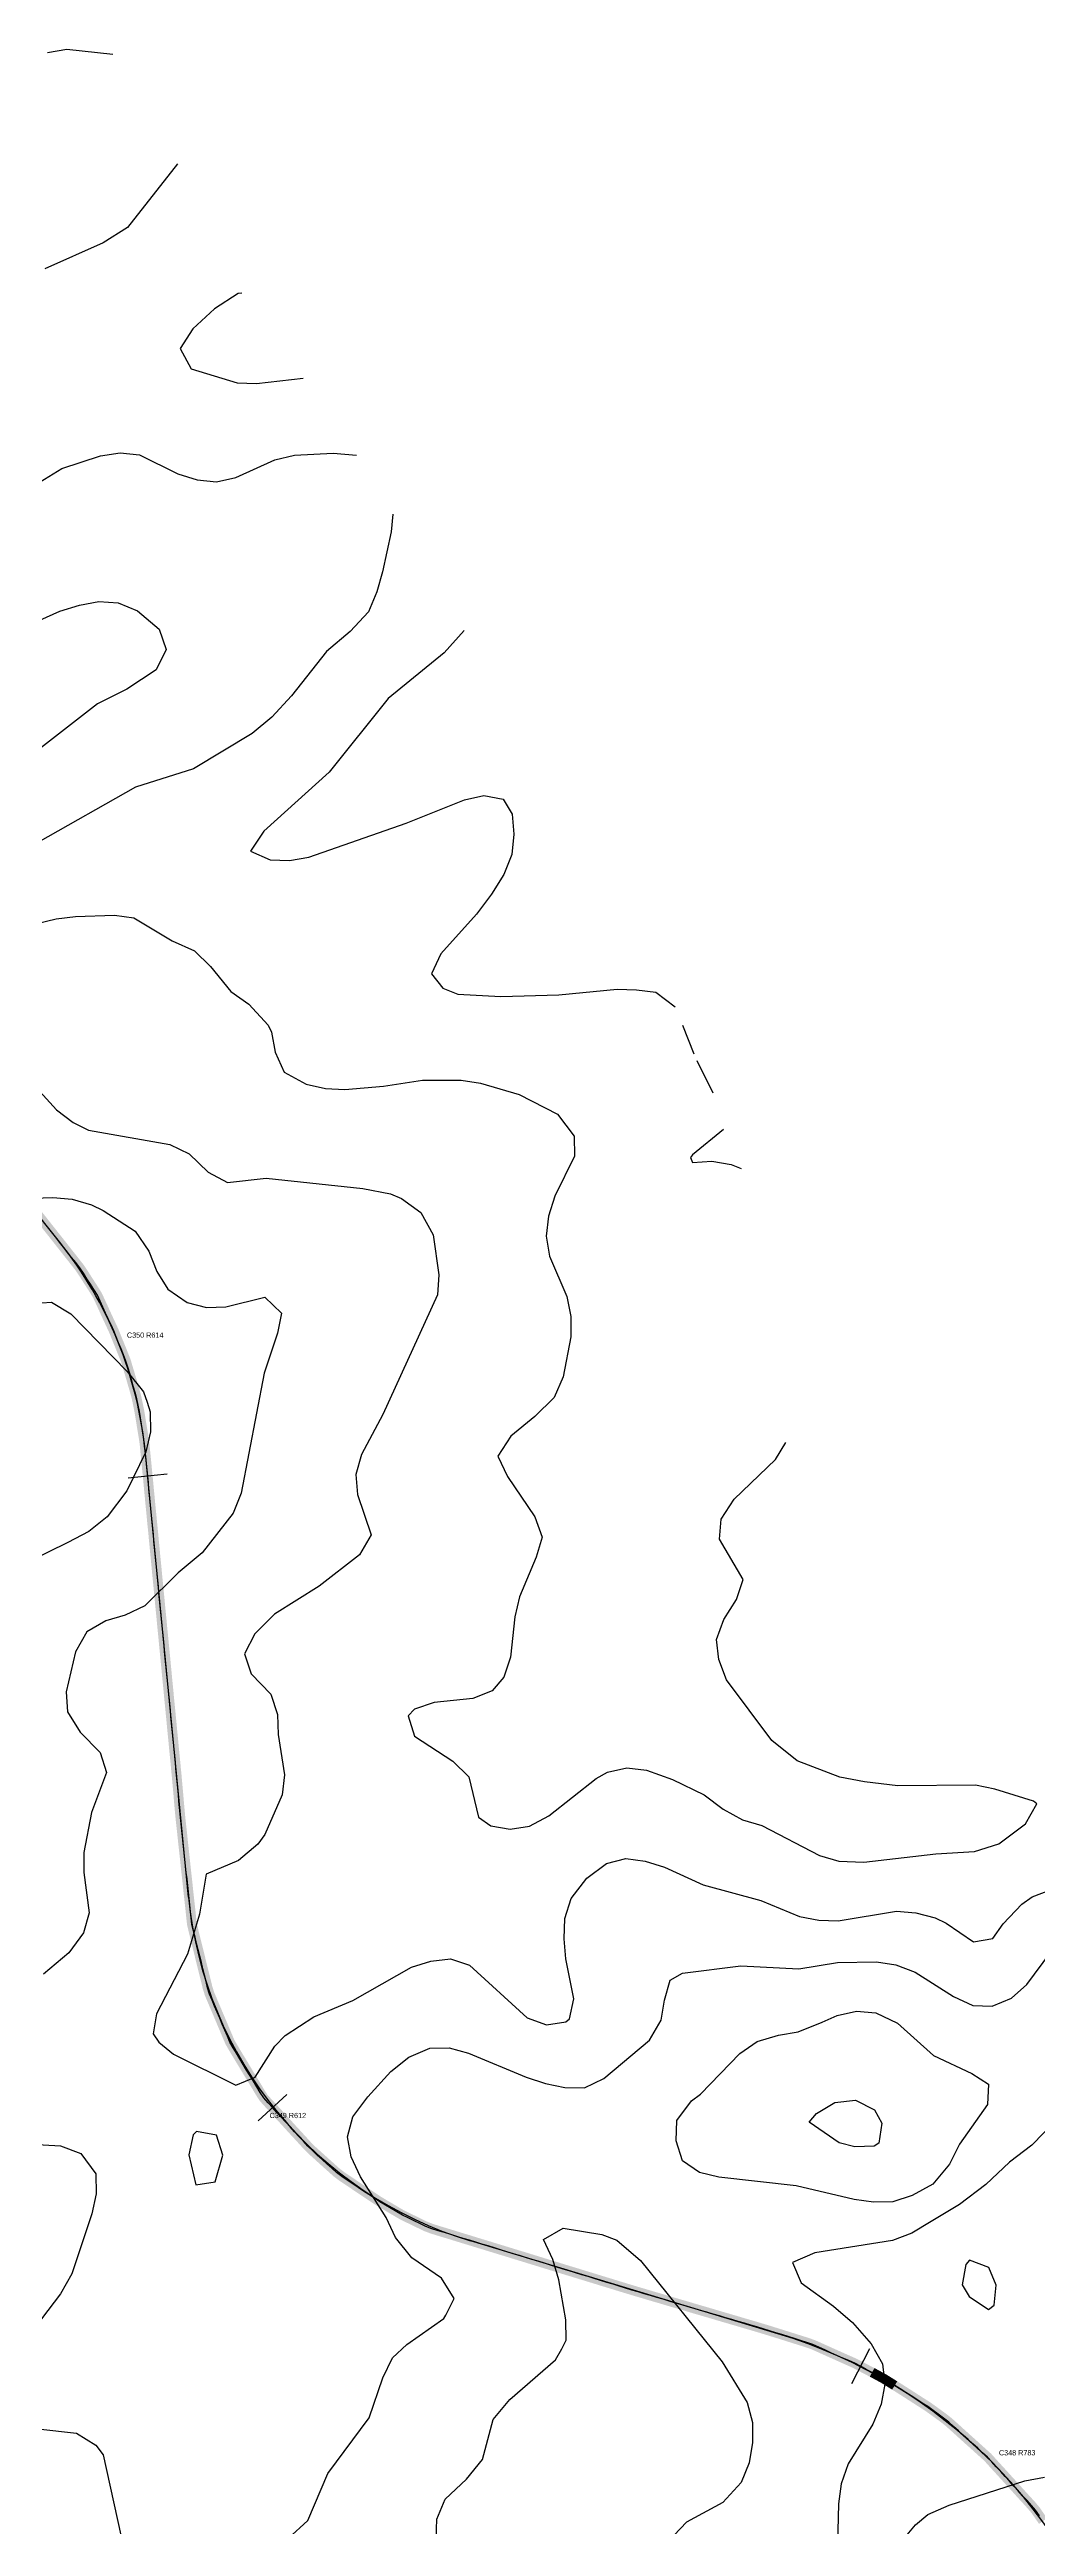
# Model space of a CAD drawing. Header units: metres. Extents: x 697254 to 930473, y 8023396 to 8227001.
# Drawn here: x 762957 to 764471, y 8176054 to 8179850 of the extents above; entities that cross this region are included whole.
import ezdxf

# ---------------------------------------------------------------- set-up
doc = ezdxf.new("R2010")
doc.units = ezdxf.units.M
for name, color, linetype in [('ALIGNMENT_FITTED', 4, 'Continuous'), ('CENTRELINE', 7, 'Continuous'), ('CHAINAGE', 7, 'Continuous'), ('CONTOUR_10M', 33, 'Continuous'), ('CONTOUR_INDEX_50M', 34, 'Continuous'), ('CURVE_LABELS', 4, 'Continuous'), ('GRADE_0-4', 3, 'Continuous'), ('GRADE_4-6', 2, 'Continuous')]:
    doc.layers.add(name, color=color, linetype=linetype)

msp = doc.modelspace()

# ---------------------------------------------------------------- linework, layer by layer
at = {"layer": 'ALIGNMENT_FITTED'}
for p, q in [((762972.7, 8178022.4), (762870.1, 8178150.5)), ((763170.3, 8177018), (763104.4, 8177698.1)), ((764073.1, 8176349), (763602.3, 8176491.3))]:
    msp.add_line(p, q, dxfattribs=at)
for centre, radius, start, end in [((762493.6, 8177638.9), 613.6, 5.534, 38.6751), ((763779.4, 8177077.1), 611.9, -174.466, -106.8143), ((763846.7, 8175599.8), 782.7, 16.5579, 73.1857)]:
    msp.add_arc(centre, radius, start, end, dxfattribs=at)
at = {"layer": 'CENTRELINE'}
msp.add_polyline3d([(764473.9, 8176070.1, 1133.3), (764468.2, 8176078.4, 1132.9), (764461.8, 8176086, 1132.4), (764455.1, 8176093.4, 1132), (764448.3, 8176100.8, 1131.5), (764441.6, 8176108.2, 1130.9), (764434.9, 8176115.6, 1130.2), (764428.1, 8176123, 1129.5), (764421.4, 8176130.4, 1128.9), (764414.7, 8176137.8, 1128.4), (764407.9, 8176145.2, 1128), (764401.2, 8176152.6, 1127.6), (764394.5, 8176160, 1127.3), (764387, 8176166.7, 1126.7), (764379.6, 8176173.4, 1126), (764372.2, 8176180.1, 1125.4), (764364.7, 8176186.8, 1125.3), (764357.3, 8176193.5, 1125.5), (764349.9, 8176200.2, 1125.5), (764342.5, 8176206.9, 1125.4), (764335, 8176213.6, 1125.2), (764327.2, 8176219.8, 1125.2), (764319.1, 8176225.7, 1125.2), (764311, 8176231.6, 1125.2), (764302.9, 8176237.4, 1125.4), (764294.4, 8176242.8, 1126.2), (764286, 8176248.2, 1127), (764277.6, 8176253.6, 1127.6), (764269.2, 8176259, 1128.1), (764260.7, 8176264.4, 1128.7), (764252.3, 8176269.7, 1129.2), (764243.8, 8176275, 1129.8), (764235.3, 8176280.3, 1130.4), (764226.5, 8176285.1, 1130.9), (764217.7, 8176289.8, 1131.3), (764208.8, 8176294.4, 1131.6), (764200, 8176299.1, 1131.9), (764191.1, 8176303.7, 1132.1), (764181.9, 8176307.8, 1132.5), (764172.8, 8176311.8, 1133), (764163.7, 8176315.9, 1133.4), (764154.5, 8176320, 1133.7), (764145.4, 8176324.1, 1133.7), (764136.3, 8176328.2, 1133.5), (764127.1, 8176332.3, 1133.3), (764117.7, 8176335.6, 1133.4), (764108.2, 8176338.6, 1133.8), (764098.6, 8176341.6, 1134.1), (764089.1, 8176344.6, 1134.4), (764079.6, 8176347.6, 1134.5), (764070, 8176350.6, 1134.5), (764060.5, 8176353.6, 1134.7), (764050.9, 8176356.5, 1134.9), (764041.3, 8176359.4, 1135.1), (764031.7, 8176362.2, 1135.4), (764022.1, 8176365, 1135.8), (764012.5, 8176367.9, 1136.2), (764002.9, 8176370.7, 1136.6), (763993.3, 8176373.5, 1137), (763983.7, 8176376.3, 1137.5), (763974.1, 8176379.2, 1138), (763964.5, 8176382, 1138.4), (763954.9, 8176384.8, 1138.7), (763945.3, 8176387.6, 1139), (763935.7, 8176390.5, 1139.3), (763926.1, 8176393.3, 1139.7), (763916.5, 8176396.1, 1140), (763906.9, 8176398.9, 1140.2), (763897.4, 8176401.8, 1140.5), (763887.8, 8176404.6, 1140.8), (763878.2, 8176407.4, 1141.1), (763868.6, 8176410.3, 1141.3), (763859, 8176413.1, 1141.5), (763849.4, 8176416, 1141.8), (763839.8, 8176418.9, 1142), (763830.3, 8176421.8, 1142.1), (763820.7, 8176424.8, 1142), (763811.1, 8176427.7, 1141.8), (763801.6, 8176430.6, 1141.7), (763792, 8176433.6, 1141.7), (763782.4, 8176436.5, 1141.7), (763772.9, 8176439.4, 1141.6), (763763.3, 8176442.4, 1141.2), (763753.7, 8176445.3, 1140.9), (763744.2, 8176448.2, 1140.5), (763734.6, 8176451.2, 1140.2), (763725, 8176454.1, 1139.8), (763715.5, 8176457, 1139.5), (763705.9, 8176460, 1138.9), (763696.4, 8176462.9, 1138.3), (763686.8, 8176465.9, 1138), (763677.2, 8176468.8, 1137.7), (763667.7, 8176471.7, 1137.3), (763658.1, 8176474.7, 1137), (763648.5, 8176477.6, 1136.7), (763639, 8176480.5, 1136.4), (763629.4, 8176483.5, 1136), (763619.8, 8176486.4, 1135.5), (763610.3, 8176489.3, 1134.9), (763600.7, 8176492.3, 1134.3), (763591.1, 8176495.2, 1133.9), (763581.6, 8176498.1, 1134), (763572, 8176501.1, 1133.9), (763562.4, 8176504, 1133.7), (763552.9, 8176506.9, 1133.5), (763543.3, 8176509.9, 1133.2), (763534, 8176513.4, 1132.8), (763525, 8176517.8, 1132.3), (763516, 8176522.2, 1131.6), (763507, 8176526.5, 1130.9), (763498, 8176530.9, 1130.8), (763489.4, 8176535.9, 1130.7), (763480.8, 8176541, 1130.6), (763472.1, 8176546.1, 1130.4), (763463.5, 8176551.2, 1130), (763455.1, 8176556.6, 1129.4), (763446.8, 8176562.2, 1129), (763438.5, 8176567.7, 1129), (763430.2, 8176573.3, 1128.7), (763421.9, 8176578.9, 1128.3), (763413.6, 8176584.5, 1127.9), (763405.3, 8176590.1, 1127.8), (763397.3, 8176596.1, 1127.7), (763389.9, 8176602.8, 1127.4), (763382.4, 8176609.5, 1127), (763375, 8176616.2, 1126.7), (763367.6, 8176622.9, 1126.4), (763360.1, 8176629.6, 1126.1), (763353, 8176636.6, 1125.9), (763346.3, 8176644, 1125.7), (763339.5, 8176651.4, 1125.2), (763332.8, 8176658.7, 1124.7), (763326, 8176666.1, 1124.2), (763319.3, 8176673.5, 1123.6), (763312.5, 8176680.9, 1122.7), (763305.8, 8176688.3, 1122.2), (763299, 8176695.7, 1121.8), (763292.2, 8176703, 1121.6), (763285.5, 8176710.4, 1121.1), (763280.1, 8176718.8, 1120.5), (763275, 8176727.4, 1119.6), (763269.8, 8176736, 1118.8), (763264.6, 8176744.5, 1118.2), (763259.4, 8176753.1, 1118), (763254.3, 8176761.7, 1117.7), (763249.1, 8176770.2, 1117.1), (763243.9, 8176778.8, 1116.4), (763238.8, 8176787.4, 1116.5), (763233.8, 8176796, 1116.6), (763229.9, 8176805.2, 1116.4), (763226, 8176814.4, 1116.6), (763222.1, 8176823.6, 1116.4), (763218.2, 8176832.9, 1116), (763214.3, 8176842.1, 1115.7), (763210.4, 8176851.3, 1116.6), (763206.5, 8176860.5, 1117.2), (763202.6, 8176869.7, 1117.5), (763199.6, 8176879.2, 1117.6), (763197.2, 8176889, 1117.7), (763194.8, 8176898.7, 1117.7), (763192.4, 8176908.4, 1117.9), (763190, 8176918.1, 1118.2), (763187.6, 8176927.8, 1118.6), (763185.2, 8176937.5, 1118.9), (763182.8, 8176947.2, 1119.2), (763180.4, 8176956.9, 1119.5), (763178, 8176966.7, 1119.9), (763175.6, 8176976.4, 1120.3), (763174.5, 8176986.3, 1120.5), (763173.5, 8176996.3, 1120.7), (763172.4, 8177006.2, 1120.7), (763171.3, 8177016.1, 1120.6), (763170.2, 8177026.1, 1120.5), (763169.2, 8177036, 1120.1), (763168.1, 8177046, 1119.7), (763167, 8177055.9, 1119.5), (763165.9, 8177065.9, 1119.6), (763164.9, 8177075.8, 1119.6), (763163.8, 8177085.8, 1119.8), (763162.7, 8177095.7, 1120.3), (763161.6, 8177105.7, 1120.7), (763160.6, 8177115.6, 1121.3), (763159.5, 8177125.6, 1121.9), (763158.4, 8177135.5, 1122.5), (763157.4, 8177145.5, 1123.2), (763156.5, 8177155.4, 1123.9), (763155.6, 8177165.4, 1124.5), (763154.8, 8177175.4, 1125.2), (763153.9, 8177185.3, 1125.5), (763153, 8177195.3, 1125.7), (763152.1, 8177205.3, 1126), (763151.1, 8177215.2, 1126.3), (763150.2, 8177225.2, 1126.5), (763149.2, 8177235.1, 1126.7), (763148.2, 8177245.1, 1126.7), (763147.3, 8177255, 1126.7), (763146.3, 8177265, 1126.6), (763145.3, 8177275, 1126.3), (763144.4, 8177284.9, 1125.9), (763143.4, 8177294.9, 1125.4), (763142.5, 8177304.8, 1124.9), (763141.5, 8177314.8, 1124.4), (763140.5, 8177324.7, 1123.9), (763139.6, 8177334.7, 1123.7), (763138.6, 8177344.7, 1123.8), (763137.6, 8177354.6, 1123.9), (763136.7, 8177364.6, 1124), (763135.7, 8177374.5, 1124.3), (763134.8, 8177384.5, 1124.7), (763133.8, 8177394.5, 1125.1), (763132.8, 8177404.4, 1125.6), (763131.9, 8177414.4, 1126.2), (763130.9, 8177424.3, 1126.8), (763129.9, 8177434.3, 1127.2), (763129, 8177444.2, 1127.7), (763128, 8177454.2, 1128.1), (763127, 8177464.2, 1128.7), (763126.1, 8177474.1, 1129.3), (763125.1, 8177484.1, 1129.8), (763124.2, 8177494, 1130.3), (763123.2, 8177504, 1130.7), (763122.2, 8177514, 1131.2), (763121.3, 8177523.9, 1131.8), (763120.3, 8177533.9, 1132.5), (763119.3, 8177543.8, 1133.2), (763118.4, 8177553.8, 1133.8), (763117.4, 8177563.7, 1134.3), (763116.5, 8177573.7, 1134.8), (763115.5, 8177583.7, 1135.3), (763114.5, 8177593.6, 1135.8), (763113.6, 8177603.6, 1136.4), (763112.6, 8177613.5, 1136.8), (763111.6, 8177623.5, 1137), (763110.7, 8177633.5, 1137.3), (763109.7, 8177643.4, 1137.7), (763108.8, 8177653.4, 1138.1), (763107.8, 8177663.3, 1138.6), (763106.8, 8177673.3, 1139), (763105.9, 8177683.2, 1139.4), (763104.9, 8177693.2, 1139.8), (763103.9, 8177703.2, 1140.2), (763103, 8177713.1, 1140.5), (763101.6, 8177723, 1140.9), (763099.9, 8177732.9, 1141.2), (763098.3, 8177742.8, 1141.1), (763096.7, 8177752.6, 1141.1), (763095.1, 8177762.5, 1141), (763093.1, 8177772.3, 1140.8), (763091.1, 8177782.1, 1140.6), (763088.6, 8177791.8, 1140.4), (763085.8, 8177801.4, 1140.3), (763083, 8177811, 1140.1), (763080.2, 8177820.6, 1139.8), (763077.3, 8177830.2, 1139.2), (763074.5, 8177839.8, 1138.6), (763070.8, 8177849.1, 1138.2), (763067.1, 8177858.4, 1137.9), (763063.3, 8177867.6, 1137.6), (763059.5, 8177876.9, 1137.3), (763055.8, 8177886.2, 1136.9), (763051.6, 8177895.3, 1136.7), (763047.4, 8177904.3, 1136.6), (763043.2, 8177913.4, 1136.6), (763039.1, 8177922.5, 1136.6), (763034.9, 8177931.6, 1136.5), (763030.7, 8177940.7, 1136.3), (763025.4, 8177949.2, 1136.2), (763020, 8177957.6, 1136.3), (763014.6, 8177966, 1136.4), (763009.2, 8177974.5, 1136.3), (763003.6, 8177982.8, 1135.9), (762997.5, 8177990.6, 1135.6), (762991.3, 8177998.5, 1135.1), (762985.1, 8178006.3, 1134.9), (762978.9, 8178014.2, 1134.7), (762972.7, 8178022.1, 1134.3), (762966.5, 8178029.9, 1133.6), (762960.3, 8178037.8, 1132.7), (762954.1, 8178045.6, 1132.3)], dxfattribs=at)
at = {"layer": 'CHAINAGE'}
for p, q in [((763137.7, 8177666.2), (763077.9, 8177660.4)), ((763321.1, 8176715.9), (763276.9, 8176675.4)), ((764213.6, 8176325.8), (764186.3, 8176272.4))]:
    msp.add_line(p, q, dxfattribs=at)
at = {"layer": 'CONTOUR_10M'}
for points, elevation in [([(763054.6, 8179842.2), (762983.9, 8179849.8), (762954.2, 8179844.6)], 1120), ([(763153.6, 8179674.8), (763076.8, 8179577), (763039.7, 8179553.8), (762950.2, 8179513.6)], 1110), ([(762916.3, 8179170.9), (762976.1, 8179207.9), (763035.7, 8179227), (763065.4, 8179231.5), (763095.1, 8179228.5), (763154.1, 8179199.7), (763183.6, 8179190.1), (763213.3, 8179187.1), (763243, 8179193.7), (763302.7, 8179221.2), (763332.5, 8179228.3), (763391.9, 8179231.1), (763427.7, 8179228)], 1110), ([(763483.6, 8179137.5), (763480.8, 8179110.7), (763467.5, 8179049.3), (763459, 8179018.7), (763446.3, 8178988.1), (763417.9, 8178957.7), (763382, 8178927.4), (763328, 8178859.2), (763297.9, 8178826.4), (763267.9, 8178801.7), (763178.2, 8178747.3), (763088.9, 8178719.5), (762939.4, 8178634.6)], 1110), ([(762917.4, 8178963.8), (762973.4, 8178988.9), (763003.2, 8178998.4), (763033, 8179003.7), (763062.6, 8179002), (763092.2, 8178989.8), (763125.4, 8178961.3), (763135.9, 8178930.4), (763120.7, 8178899), (763076, 8178869.6), (763031.1, 8178847), (762943.7, 8178778.9)], 1120), ([(762908.2, 8178503.3), (762967.7, 8178517.7), (762997.4, 8178521), (763056.8, 8178523.3), (763086.4, 8178518.8), (763145.4, 8178483.7), (763179.5, 8178468.5), (763204.2, 8178444.4), (763235.1, 8178406.3), (763262.9, 8178386.9), (763292.2, 8178354.8), (763297.3, 8178344), (763303, 8178313.2), (763316.8, 8178282.3), (763350.4, 8178263.9), (763380, 8178257.3), (763409.7, 8178256.2), (763469.1, 8178261.2), (763528.6, 8178270.3), (763587.9, 8178270.3), (763617.5, 8178265.9), (763676.7, 8178248.1), (763735.7, 8178217.9), (763761, 8178184.6), (763761.5, 8178153.8), (763731.7, 8178092.7), (763722.1, 8178062), (763718.2, 8178031.3), (763723.6, 8178000.5), (763749.8, 8177938.7), (763755.9, 8177907.8), (763756, 8177877.1), (763744.1, 8177815.7), (763730.4, 8177783.7), (763701.1, 8177754.7), (763664.3, 8177724.4), (763644.5, 8177693.9), (763659.1, 8177663), (763700.7, 8177601), (763712, 8177570.1), (763702.9, 8177539.4), (763677.2, 8177478.2), (763670.2, 8177447.5), (763663.6, 8177386.1), (763653.4, 8177355.5), (763635.8, 8177334.5), (763606, 8177322.8), (763546.6, 8177316.4), (763516.8, 8177306), (763507, 8177295.8), (763516.4, 8177264.9), (763575.2, 8177226.8), (763599.9, 8177202.4), (763614.4, 8177140.7), (763633.3, 8177127.6), (763662.9, 8177122.2), (763692.7, 8177127.1), (763722.5, 8177143), (763795.1, 8177200), (763812.4, 8177209.9), (763842.1, 8177216.3), (763871.8, 8177212.7), (763911.7, 8177198.5), (763960.3, 8177174.9), (763989.7, 8177152.9), (764019.2, 8177136.7), (764048.8, 8177127.7), (764137.3, 8177081.8), (764166.8, 8177073.2), (764204.8, 8177071.9), (764315.3, 8177084.7), (764374.7, 8177088.1), (764411.7, 8177100.1), (764452.7, 8177130.4), (764469.9, 8177160.9), (764464.7, 8177165.4), (764405.6, 8177183.5), (764376, 8177189.9), (764257.3, 8177188.5), (764205.9, 8177194.9), (764168.4, 8177202.2), (764103, 8177227), (764064, 8177258.2), (763994.5, 8177351.3), (763982.7, 8177382.2), (763979.3, 8177413), (763990.3, 8177443.6), (764009.9, 8177474.1), (764020, 8177504.8), (763983.9, 8177566.7), (763986.4, 8177597.5), (764006.5, 8177628), (764069.6, 8177688.7), (764085.7, 8177714.9)], 1110), ([(762911.5, 8178287.2), (762967.9, 8178225), (762993.6, 8178205.5), (763017.2, 8178193.7), (763141.5, 8178171.5), (763171.1, 8178157.6), (763200.4, 8178129.3), (763229.9, 8178113.3), (763289.3, 8178119.9), (763437.5, 8178104), (763479.6, 8178095.8), (763496.7, 8178088.9), (763526.1, 8178067.5), (763545.3, 8178033.4), (763554, 8177971.8), (763551.7, 8177941.1), (763467.9, 8177757.6), (763435.3, 8177696.5), (763426.8, 8177665.8), (763429.2, 8177635), (763450.2, 8177573.3), (763432.4, 8177542.7), (763370.7, 8177494.6), (763302.1, 8177452), (763272.2, 8177421.7), (763256.1, 8177391.1), (763266.1, 8177360.2), (763296.6, 8177329.1), (763306.9, 8177298.2), (763307.6, 8177267.4), (763317.3, 8177205.8), (763313.8, 8177175.1), (763287.1, 8177113.9), (763276.8, 8177099.2), (763246.9, 8177074.4), (763197.6, 8177053.5), (763187.3, 8176992.1), (763168.7, 8176930.8), (763121.2, 8176839.1), (763116, 8176808.4), (763124.8, 8176796), (763147.2, 8176777.3), (763242.7, 8176729.9), (763272.5, 8176742.3), (763302.7, 8176789.7), (763318.4, 8176806), (763362.6, 8176834.5), (763422.3, 8176859.7), (763512, 8176910.9), (763541.7, 8176920.1), (763571.5, 8176923.7), (763601, 8176914), (763689.1, 8176833.4), (763718.6, 8176822.2), (763748.3, 8176826.9), (763754.2, 8176831.4), (763760.5, 8176862.1), (763748.2, 8176923.7), (763746.1, 8176954.5), (763746.9, 8176985.3), (763756.6, 8177015.9), (763780.7, 8177047.4), (763810.7, 8177069.5), (763840.4, 8177077.2), (763870.1, 8177073.3), (763899.6, 8177063.9), (763958.6, 8177036.9), (764047.4, 8177013), (764106.4, 8176988.5), (764136, 8176982.9), (764165.7, 8176981.7), (764254.9, 8176996.4), (764284.6, 8176994.3), (764314.1, 8176986.5), (764331.1, 8176978.1), (764373, 8176949.5), (764402.8, 8176954.6), (764418.4, 8176977), (764447.2, 8177007.4), (764462.9, 8177018.6), (764492.7, 8177029.8)], 1120), ([(762903.1, 8178088.3), (762962.5, 8178090.4), (762992.1, 8178087.7), (763021.7, 8178079.1), (763039.5, 8178070.4), (763088.5, 8178039), (763109.4, 8178008), (763121.9, 8177977.1), (763138.8, 8177949.7), (763168.3, 8177929.3), (763197.9, 8177921.6), (763227.5, 8177923), (763287.1, 8177937.8), (763312.9, 8177913.3), (763306.6, 8177882.6), (763286.1, 8177821.3), (763251.1, 8177637.2), (763238.9, 8177606.6), (763191.2, 8177545.7), (763154.3, 8177515.4), (763103.2, 8177464.4), (763073.4, 8177450.1), (763043.6, 8177441.4), (763014.6, 8177424.8), (762997.3, 8177394.3), (762983.1, 8177332.9), (762985, 8177302.1), (763004.3, 8177271.1), (763035.1, 8177240), (763044.9, 8177209.1), (763021.9, 8177147.9), (763009.9, 8177086.5), (763009.9, 8177055.8), (763018, 8176994.2), (763009.4, 8176963.5), (762986.8, 8176933), (762948, 8176900.1)], 1130), ([(762930.8, 8177928.2), (762960.5, 8177930.2), (762990, 8177912.3), (763076.3, 8177823.9), (763101.6, 8177792.8), (763107.1, 8177776.7), (763111.5, 8177761.9), (763112.2, 8177731.2), (763105, 8177700.5), (763075.7, 8177640.8), (763045.6, 8177601.2), (763017.6, 8177578.5), (762985.7, 8177561.8), (762926, 8177532.8)], 1140), ([(763323.2, 8176035), (763353.2, 8176062.7), (763383.8, 8176134.6), (763447.1, 8176220), (763468, 8176281.3), (763483.1, 8176311.9), (763504.9, 8176332.7), (763561.7, 8176372.4), (763564.8, 8176377.5), (763577.4, 8176403), (763557.7, 8176434), (763512.4, 8176465.3), (763487.5, 8176496.3), (763473.1, 8176527.3), (763434, 8176589.3), (763419.7, 8176620.2), (763414.1, 8176651), (763421.9, 8176681.7), (763445.3, 8176712.1), (763480.3, 8176750.9), (763507.9, 8176772.9), (763540.1, 8176786.5), (763569.8, 8176787.4), (763599.4, 8176778.9), (763687.9, 8176742.1), (763717.5, 8176732.7), (763747.1, 8176726.6), (763776.8, 8176725.9), (763806.6, 8176740.1), (763876.5, 8176799.1), (763894.7, 8176829.7), (763899.5, 8176860.4), (763908.4, 8176891), (763927.3, 8176901.6), (764016.5, 8176913.1), (764105.5, 8176908.5), (764164.9, 8176918.2), (764224.3, 8176919), (764253.9, 8176914.3), (764283.4, 8176903.3), (764342.3, 8176866.1), (764371.8, 8176851.9), (764401.5, 8176851), (764431.3, 8176863.1), (764454.5, 8176884.3), (764491.6, 8176934)], 1130), ([(764141.3, 8176826.7), (764163.9, 8176836.8), (764193.7, 8176843.4), (764223.3, 8176840.6), (764256.7, 8176825.2), (764311.6, 8176775.5), (764370.6, 8176747.9), (764396.1, 8176731.3), (764394.5, 8176700.5), (764351.8, 8176639.5), (764336, 8176609), (764310.6, 8176578.5), (764279.2, 8176560.7), (764249.5, 8176551.3), (764219.8, 8176550.6), (764190.1, 8176554.6), (764101.4, 8176575.6), (763982.8, 8176588.8), (763953.2, 8176596.3), (763927.2, 8176614), (763917.3, 8176644.9), (763918.4, 8176675.6), (763941.2, 8176706.1), (763954.7, 8176716.3), (764014.8, 8176778.7), (764041.6, 8176797.1), (764074.5, 8176806.8), (764104.3, 8176811.5), (764141.3, 8176826.7)], 1140), ([(764518.3, 8176695.3), (764462.3, 8176638.2), (764428.3, 8176611.9), (764392, 8176577.5), (764351.6, 8176547.3), (764308.4, 8176520.9), (764278.5, 8176503.3), (764248.7, 8176491.8), (764129.8, 8176473), (764095.5, 8176458.1), (764108.8, 8176427.2), (764158.5, 8176391.5), (764187.8, 8176366.2), (764216, 8176333.6), (764233.6, 8176302.7), (764237.4, 8176271.9), (764231.8, 8176241.2), (764219, 8176210.6), (764180.8, 8176149.5), (764170.5, 8176118.9), (764166, 8176088.2), (764164.5, 8176026.7)], 1130), ([(762885.5, 8176641.9), (762974.4, 8176636.8), (763005.6, 8176625.2), (763028.4, 8176594.2), (763029.1, 8176563.4), (763022.2, 8176532.8), (762991.6, 8176440.9), (762974, 8176410.3), (762904.8, 8176318.9)], 1130), ([(763182.4, 8176658.9), (763177.7, 8176653.9), (763170.7, 8176623.2), (763181.4, 8176577.1), (763211.2, 8176581.8), (763223, 8176622.6), (763213.4, 8176653.5), (763182.4, 8176658.9)], 1120), ([(763549.9, 8176034.2), (763551, 8176065), (763563.6, 8176095.6), (763596, 8176125.9), (763620.9, 8176156.4), (763637.1, 8176217.7), (763662.4, 8176248.1), (763732.8, 8176308.8), (763742.2, 8176325.8), (763748.7, 8176339.4), (763748.5, 8176370.1), (763737.5, 8176431.8), (763728.5, 8176462.6), (763714.2, 8176493.6), (763744.5, 8176511), (763803.7, 8176501.3), (763826.5, 8176492.2), (763862.6, 8176461.3), (763987.9, 8176305.7), (764026.1, 8176243.7), (764034.3, 8176212.8), (764034.5, 8176182.1), (764029.2, 8176151.4), (764017.3, 8176120.8), (763989, 8176090.4), (763933.3, 8176060.3), (763904.6, 8176029.9)], 1140), ([(764367.1, 8176461.9), (764361.2, 8176454.9), (764355.5, 8176424.2), (764366.4, 8176406.2), (764395.8, 8176386), (764404.6, 8176392.8), (764408, 8176423.5), (764396.6, 8176450.3), (764367.1, 8176461.9)], 1120), ([(762939.5, 8176203.4), (762998.7, 8176196.5), (763028.2, 8176178), (763039.6, 8176163.5), (763066.7, 8176040.1)], 1130), ([(764258.6, 8176025.5), (764284.1, 8176056), (764302.9, 8176072.2), (764335.6, 8176086.1), (764451.9, 8176123.8), (764481.7, 8176129.2)], 1130)]:
    msp.add_lwpolyline(points, dxfattribs=dict(at, elevation=elevation))
at = {"layer": 'CONTOUR_INDEX_50M'}
for points, elevation in [([(763252.2, 8179476.6), (763246.5, 8179476.1), (763210.1, 8179452.3), (763176.8, 8179422), (763157.8, 8179391.4), (763174.3, 8179360.5), (763244.8, 8179338.9), (763274.5, 8179337.8), (763345.8, 8179346.1)], 1100), ([(763592.5, 8178959.5), (763561.9, 8178925.2), (763476.4, 8178855.3), (763385.9, 8178742.4), (763285.7, 8178651.7), (763265.1, 8178621.2), (763295.3, 8178607.9), (763324.9, 8178607), (763354.7, 8178612.2), (763503.7, 8178664), (763593.2, 8178699.8), (763622.9, 8178706.4), (763652.5, 8178700.8), (763666.4, 8178677.8), (763668.9, 8178647.1), (763665.6, 8178616.3), (763653.5, 8178585.7), (763634.3, 8178555.2), (763611.7, 8178524.7), (763557, 8178463.9), (763542.4, 8178433.3), (763560, 8178411.5), (763583.1, 8178402.1), (763648.8, 8178398.4), (763737.9, 8178401.1), (763827.1, 8178409.5), (763856.7, 8178408.7), (763886.4, 8178405.1), (763915.8, 8178382.8)], 1100), ([(763927.4, 8178354.6), (763944.6, 8178310.7)], 1100), ([(763949, 8178300.6), (763973.5, 8178250.6)], 1100), ([(763990.2, 8178194.5), (763942.7, 8178155.7), (763939.4, 8178151.6), (763942.5, 8178143.9), (763972.2, 8178145.9), (764001.8, 8178140.8), (764017.2, 8178134.7)], 1100), ([(764160.6, 8176703.4), (764192, 8176707.1), (764221.5, 8176692.2), (764232.7, 8176671.7), (764228.2, 8176641), (764220.8, 8176636.5), (764191.1, 8176635.4), (764167.3, 8176641.8), (764121, 8176673.1), (764132.4, 8176686.5), (764160.6, 8176703.4)], 1150)]:
    msp.add_lwpolyline(points, dxfattribs=dict(at, elevation=elevation))
at = {"layer": 'GRADE_0-4', "const_width": 15}
for points in [[(763109.7, 8177643.4), (763108.8, 8177653.4), (763107.8, 8177663.3), (763106.8, 8177673.3), (763105.9, 8177683.2), (763104.9, 8177693.2), (763103.9, 8177703.2), (763103, 8177713.1), (763101.6, 8177723), (763099.9, 8177732.9), (763098.3, 8177742.8), (763096.7, 8177752.6), (763095.1, 8177762.5), (763093.1, 8177772.3), (763091.1, 8177782.1), (763088.6, 8177791.8), (763085.8, 8177801.4), (763083, 8177811), (763080.2, 8177820.6), (763077.3, 8177830.2), (763074.5, 8177839.8), (763070.8, 8177849.1), (763067.1, 8177858.4), (763063.3, 8177867.6), (763059.5, 8177876.9), (763055.8, 8177886.2), (763051.6, 8177895.3), (763047.4, 8177904.3), (763043.2, 8177913.4), (763039.1, 8177922.5), (763034.9, 8177931.6), (763030.7, 8177940.7), (763025.4, 8177949.2), (763020, 8177957.6), (763014.6, 8177966), (763009.2, 8177974.5), (763003.6, 8177982.8), (762997.5, 8177990.6), (762991.3, 8177998.5), (762985.1, 8178006.3), (762978.9, 8178014.2), (762972.7, 8178022.1), (762966.5, 8178029.9)], [(763259.4, 8176753.1), (763254.3, 8176761.7), (763249.1, 8176770.2), (763243.9, 8176778.8), (763238.8, 8176787.4), (763233.8, 8176796), (763229.9, 8176805.2), (763226, 8176814.4), (763222.1, 8176823.6), (763218.2, 8176832.9), (763214.3, 8176842.1), (763210.4, 8176851.3), (763206.5, 8176860.5), (763202.6, 8176869.7), (763199.6, 8176879.2), (763197.2, 8176889), (763194.8, 8176898.7), (763192.4, 8176908.4), (763190, 8176918.1), (763187.6, 8176927.8), (763185.2, 8176937.5), (763182.8, 8176947.2), (763180.4, 8176956.9), (763178, 8176966.7), (763175.6, 8176976.4), (763174.5, 8176986.3), (763173.5, 8176996.3), (763172.4, 8177006.2), (763171.3, 8177016.1), (763170.2, 8177026.1), (763169.2, 8177036), (763168.1, 8177046), (763167, 8177055.9), (763165.9, 8177065.9), (763164.9, 8177075.8), (763163.8, 8177085.8), (763162.7, 8177095.7), (763161.6, 8177105.7), (763160.6, 8177115.6), (763159.5, 8177125.6), (763158.4, 8177135.5), (763157.4, 8177145.5), (763156.5, 8177155.4), (763155.6, 8177165.4), (763154.8, 8177175.4), (763153.9, 8177185.3), (763153, 8177195.3), (763152.1, 8177205.3), (763151.1, 8177215.2), (763150.2, 8177225.2), (763149.2, 8177235.1), (763148.2, 8177245.1), (763147.3, 8177255), (763146.3, 8177265), (763145.3, 8177275), (763144.4, 8177284.9), (763143.4, 8177294.9), (763142.5, 8177304.8), (763141.5, 8177314.8), (763140.5, 8177324.7), (763139.6, 8177334.7), (763138.6, 8177344.7), (763137.6, 8177354.6), (763136.7, 8177364.6), (763135.7, 8177374.5), (763134.8, 8177384.5), (763133.8, 8177394.5), (763132.8, 8177404.4), (763131.9, 8177414.4), (763130.9, 8177424.3), (763129.9, 8177434.3)], [(764217.7, 8176289.8), (764208.8, 8176294.4), (764200, 8176299.1), (764191.1, 8176303.7), (764181.9, 8176307.8), (764172.8, 8176311.8), (764163.7, 8176315.9), (764154.5, 8176320), (764145.4, 8176324.1), (764136.3, 8176328.2), (764127.1, 8176332.3), (764117.7, 8176335.6), (764108.2, 8176338.6), (764098.6, 8176341.6), (764089.1, 8176344.6), (764079.6, 8176347.6), (764070, 8176350.6), (764060.5, 8176353.6), (764050.9, 8176356.5), (764041.3, 8176359.4), (764031.7, 8176362.2), (764022.1, 8176365), (764012.5, 8176367.9), (764002.9, 8176370.7), (763993.3, 8176373.5), (763983.7, 8176376.3), (763974.1, 8176379.2), (763964.5, 8176382), (763954.9, 8176384.8), (763945.3, 8176387.6), (763935.7, 8176390.5), (763926.1, 8176393.3), (763916.5, 8176396.1), (763906.9, 8176398.9), (763897.4, 8176401.8), (763887.8, 8176404.6), (763878.2, 8176407.4), (763868.6, 8176410.3), (763859, 8176413.1), (763849.4, 8176416), (763839.8, 8176418.9), (763830.3, 8176421.8), (763820.7, 8176424.8), (763811.1, 8176427.7), (763801.6, 8176430.6), (763792, 8176433.6), (763782.4, 8176436.5), (763772.9, 8176439.4), (763763.3, 8176442.4), (763753.7, 8176445.3), (763744.2, 8176448.2), (763734.6, 8176451.2), (763725, 8176454.1), (763715.5, 8176457), (763705.9, 8176460), (763696.4, 8176462.9), (763686.8, 8176465.9), (763677.2, 8176468.8), (763667.7, 8176471.7), (763658.1, 8176474.7), (763648.5, 8176477.6), (763639, 8176480.5), (763629.4, 8176483.5), (763619.8, 8176486.4), (763610.3, 8176489.3), (763600.7, 8176492.3), (763591.1, 8176495.2), (763581.6, 8176498.1), (763572, 8176501.1), (763562.4, 8176504), (763552.9, 8176506.9), (763543.3, 8176509.9), (763534, 8176513.4), (763525, 8176517.8), (763516, 8176522.2), (763507, 8176526.5), (763498, 8176530.9), (763489.4, 8176535.9), (763480.8, 8176541), (763472.1, 8176546.1), (763463.5, 8176551.2), (763455.1, 8176556.6), (763446.8, 8176562.2), (763438.5, 8176567.7), (763430.2, 8176573.3), (763421.9, 8176578.9), (763413.6, 8176584.5), (763405.3, 8176590.1), (763397.3, 8176596.1), (763389.9, 8176602.8), (763382.4, 8176609.5), (763375, 8176616.2), (763367.6, 8176622.9), (763360.1, 8176629.6), (763353, 8176636.6), (763346.3, 8176644), (763339.5, 8176651.4)], [(764401.2, 8176152.6), (764394.5, 8176160), (764387, 8176166.7), (764379.6, 8176173.4), (764372.2, 8176180.1), (764364.7, 8176186.8), (764357.3, 8176193.5), (764349.9, 8176200.2), (764342.5, 8176206.9), (764335, 8176213.6), (764327.2, 8176219.8), (764319.1, 8176225.7), (764311, 8176231.6), (764302.9, 8176237.4), (764294.4, 8176242.8), (764286, 8176248.2), (764277.6, 8176253.6), (764269.2, 8176259), (764260.7, 8176264.4), (764252.3, 8176269.7)]]:
    msp.add_lwpolyline(points, dxfattribs=at)
at = {"layer": 'GRADE_4-6', "const_width": 15}
for points in [[(762966.5, 8178029.9), (762960.3, 8178037.8), (762954.1, 8178045.6), (762947.9, 8178053.5), (762941.7, 8178061.3), (762935.5, 8178069.2), (762929.2, 8178076.9), (762922.9, 8178084.7), (762916.6, 8178092.5), (762910.3, 8178100.3), (762904.1, 8178108.1), (762897.8, 8178115.9)], [(763129.9, 8177434.3), (763129, 8177444.2), (763128, 8177454.2), (763127, 8177464.2), (763126.1, 8177474.1), (763125.1, 8177484.1), (763124.2, 8177494), (763123.2, 8177504), (763122.2, 8177514), (763121.3, 8177523.9), (763120.3, 8177533.9), (763119.3, 8177543.8), (763118.4, 8177553.8), (763117.4, 8177563.7), (763116.5, 8177573.7), (763115.5, 8177583.7), (763114.5, 8177593.6), (763113.6, 8177603.6), (763112.6, 8177613.5), (763111.6, 8177623.5), (763110.7, 8177633.5), (763109.7, 8177643.4)], [(763339.5, 8176651.4), (763332.8, 8176658.7), (763326, 8176666.1), (763319.3, 8176673.5), (763312.5, 8176680.9), (763305.8, 8176688.3), (763299, 8176695.7), (763292.2, 8176703), (763285.5, 8176710.4), (763280.1, 8176718.8), (763275, 8176727.4), (763269.8, 8176736), (763264.6, 8176744.5), (763259.4, 8176753.1)], [(764252.3, 8176269.7), (764243.8, 8176275), (764235.3, 8176280.3), (764226.5, 8176285.1), (764217.7, 8176289.8)], [(764479.6, 8176061.9), (764473.9, 8176070.1), (764468.2, 8176078.4), (764461.8, 8176086), (764455.1, 8176093.4), (764448.3, 8176100.8), (764441.6, 8176108.2), (764434.9, 8176115.6), (764428.1, 8176123), (764421.4, 8176130.4), (764414.7, 8176137.8), (764407.9, 8176145.2), (764401.2, 8176152.6)]]:
    msp.add_lwpolyline(points, dxfattribs=at)

# ---------------------------------------------------------------- texts
at = {"layer": 'CURVE_LABELS'}
for s, p in [('C350 R614', (763076, 8177875.5)), ('C349 R612', (763294.6, 8176679.5)), ('C348 R783', (764412, 8176162.6))]:
    msp.add_text(s, height=8, dxfattribs=at).set_placement(p)

doc.saveas('drawing.dxf')
